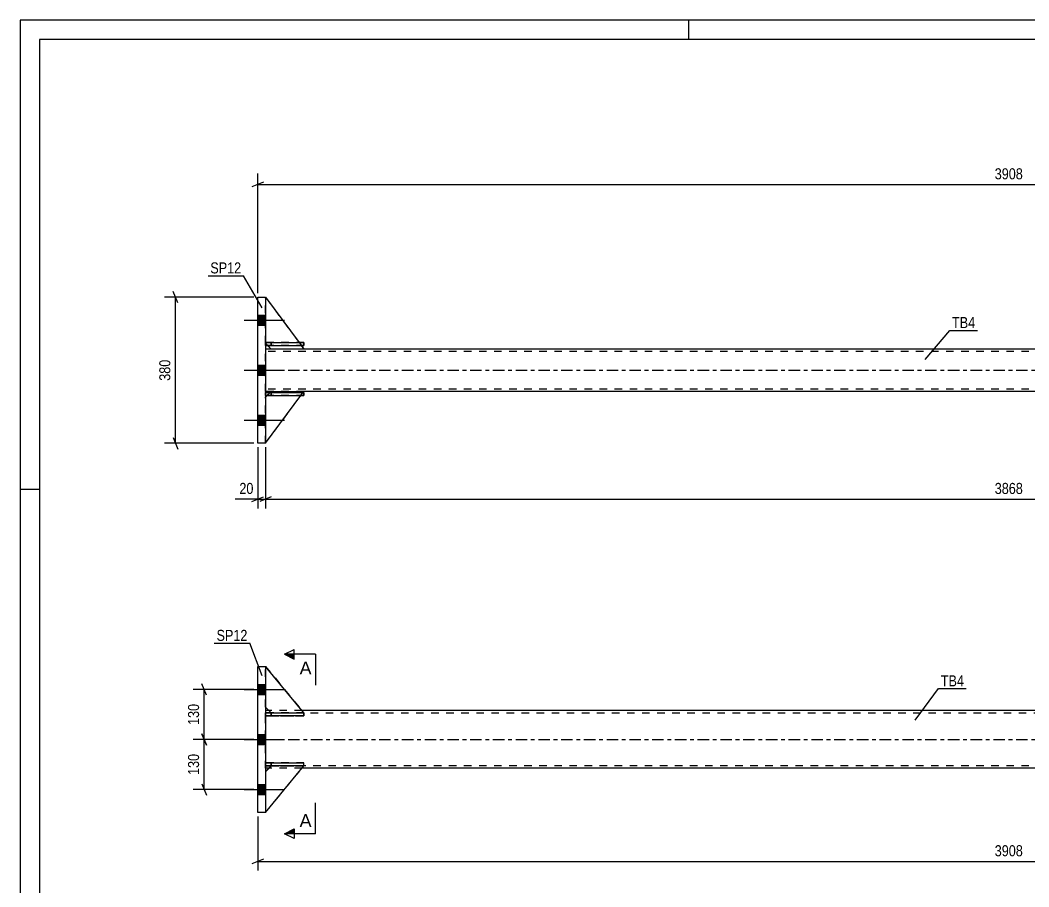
# Model space of a CAD drawing. Header units: millimetres. Extents: x 0 to 594, y 0 to 420.
# Drawn here: x 0 to 262.4, y 194.6 to 420 of the extents above; entities that cross this region are included whole.
import ezdxf

# ---------------------------------------------------------------- set-up
doc = ezdxf.new("R2010")
doc.units = ezdxf.units.MM
doc.linetypes.add('DXK_LINE_DOT2', pattern=[3.9198, 1.9599, -1.9599])
doc.linetypes.add('DXK_LINE_DOT3', pattern=[5.9187, 2.979, -0.9799, 0.9799, -0.9799])
doc.styles.add('Arial', font='ARIAL.TTF', dxfattribs={"height": 0.2})
doc.styles.add('Arial Narrow', font='ARIALN.TTF', dxfattribs={"height": 0.2})

# ---------------------------------------------------------------- blocks, each defined once
blk = doc.blocks.new('Unknown-490074904-1163')
at = {"color": 5, "linetype": 'Continuous'}
for p, q in [((594, 420), (0, 420)), ((0, 420), (0, 0)), ((174, 415), (174, 420)), ((589, 415), (5, 415)), ((5, 415), (5, 5)), ((5, 298), (0, 298))]:
    blk.add_line(p, q, dxfattribs=at)
blk = doc.blocks.new('Part-490074904-1810 - 1795')
at = {"color": 2, "linetype": 'Continuous'}
for p, q in [((63.81, 239.86), (73.81, 239.86)), ((63.81, 239.86), (63.81, 239.86)), ((63.81, 239.86), (63.81, 239.06)), ((73.81, 239.06), (63.81, 239.06)), ((63.81, 239.06), (63.81, 239.06)), ((73.81, 239.06), (73.81, 239.86))]:
    blk.add_line(p, q, dxfattribs=at)
at = {"color": 7, "linetype": 'DXK_LINE_DOT2'}
for p, q in [((63.81, 239.06), (63.81, 239.86)), ((65.31, 239.86), (63.81, 239.86)), ((65.31, 239.06), (63.81, 239.06)), ((73.81, 239.86), (65.31, 239.86)), ((65.31, 239.86), (65.31, 239.06)), ((65.31, 239.06), (73.81, 239.06))]:
    blk.add_line(p, q, dxfattribs=at)
blk = doc.blocks.new('Part-490074904-1850 - 1795')
at = {"color": 2, "linetype": 'Continuous'}
for p, q in [((64.72, 240.46), (63.81, 240.46)), ((441.1, 240.46), (73.33, 240.46)), ((64.7, 225.46), (63.81, 225.46)), ((441.12, 225.46), (73.31, 225.46))]:
    blk.add_line(p, q, dxfattribs=at)
at = {"color": 7, "linetype": 'DXK_LINE_DOT2'}
for p, q in [((63.81, 225.46), (63.81, 240.46)), ((63.81, 239.86), (450.61, 239.86)), ((73.33, 240.46), (64.72, 240.46)), ((450.61, 226.06), (63.81, 226.06)), ((73.31, 225.46), (64.7, 225.46))]:
    blk.add_line(p, q, dxfattribs=at)
at = {"color": 7, "linetype": 'DXK_LINE_DOT3'}
blk.add_line((63.81, 232.96), (450.61, 232.96), dxfattribs=at)
blk = doc.blocks.new('Part-490074904-1807 - 1795')
at = {"color": 2, "linetype": 'Continuous'}
for p, q in [((61.81, 213.96), (61.81, 251.96)), ((61.81, 251.96), (63.81, 251.96)), ((63.81, 251.96), (63.81, 213.96)), ((63.81, 213.96), (61.81, 213.96))]:
    blk.add_line(p, q, dxfattribs=at)
blk = doc.blocks.new('Bolt-490074904-1815 - 1795')
at = {"linetype": 'Continuous'}
for points in [[(61.81, 247.26), (61.81, 244.66), (63.81, 244.66), (63.81, 247.26)], [(61.81, 247.26), (61.81, 244.66), (63.81, 244.66), (63.81, 247.26)], [(61.81, 247.26), (61.81, 244.66), (63.81, 244.66), (63.81, 247.26)], [(61.81, 234.26), (61.81, 231.66), (63.81, 231.66), (63.81, 234.26)], [(61.81, 234.26), (61.81, 231.66), (63.81, 231.66), (63.81, 234.26)], [(61.81, 221.26), (61.81, 218.66), (63.81, 218.66), (63.81, 221.26)], [(61.81, 221.26), (61.81, 218.66), (63.81, 218.66), (63.81, 221.26)], [(61.81, 221.26), (61.81, 218.66), (63.81, 218.66), (63.81, 221.26)]]:
    blk.add_hatch(color=1, dxfattribs=at).paths.add_polyline_path(points)
at = {"color": 1, "linetype": 'Continuous'}
for p, q in [((61.81, 247.26), (63.81, 247.26)), ((61.81, 247.26), (63.81, 247.26)), ((61.81, 247.26), (63.81, 247.26)), ((58.31, 245.96), (68.81, 245.96)), ((58.31, 245.96), (68.81, 245.96)), ((58.31, 245.96), (68.81, 245.96)), ((61.81, 244.66), (63.81, 244.66)), ((61.81, 244.66), (63.81, 244.66)), ((61.81, 244.66), (63.81, 244.66)), ((61.81, 234.26), (63.81, 234.26)), ((61.81, 234.26), (63.81, 234.26)), ((58.31, 232.96), (68.81, 232.96)), ((58.31, 232.96), (68.81, 232.96)), ((61.81, 231.66), (63.81, 231.66)), ((61.81, 231.66), (63.81, 231.66)), ((61.81, 221.26), (63.81, 221.26)), ((61.81, 221.26), (63.81, 221.26)), ((61.81, 221.26), (63.81, 221.26)), ((58.31, 219.96), (68.81, 219.96)), ((58.31, 219.96), (68.81, 219.96)), ((58.31, 219.96), (68.81, 219.96)), ((61.81, 218.66), (63.81, 218.66)), ((61.81, 218.66), (63.81, 218.66)), ((61.81, 218.66), (63.81, 218.66))]:
    blk.add_line(p, q, dxfattribs=at)
blk = doc.blocks.new('Part-490074904-1830 - 1795')
at = {"color": 7, "linetype": 'DXK_LINE_DOT2'}
for p, q in [((63.81, 241.37), (63.81, 251.96)), ((63.81, 251.96), (73.81, 239.87)), ((73.81, 239.87), (63.81, 251.96)), ((65.31, 239.87), (63.81, 241.37)), ((63.81, 241.37), (65.31, 239.87)), ((73.81, 239.87), (65.31, 239.87)), ((65.31, 239.87), (65.31, 239.87)), ((65.31, 239.87), (73.81, 239.87)), ((73.81, 239.87), (73.81, 239.87))]:
    blk.add_line(p, q, dxfattribs=at)
blk = doc.blocks.new('Part-490074904-1833 - 1795')
at = {"color": 2, "linetype": 'Continuous'}
for p, q in [((63.81, 213.96), (73.81, 226.07)), ((63.81, 224.57), (65.3, 226.06)), ((73.81, 226.07), (72.99, 226.07)), ((73.81, 226.07), (73.81, 226.07)), ((63.81, 213.96), (63.81, 213.96))]:
    blk.add_line(p, q, dxfattribs=at)
at = {"color": 7, "linetype": 'DXK_LINE_DOT2'}
for p, q in [((63.81, 224.57), (65.31, 226.07)), ((63.81, 213.96), (73.81, 226.07)), ((65.3, 226.06), (65.31, 226.07)), ((72.99, 226.07), (65.31, 226.07)), ((65.31, 226.07), (65.31, 226.07)), ((65.31, 226.07), (73.81, 226.07)), ((63.81, 224.57), (63.81, 213.96))]:
    blk.add_line(p, q, dxfattribs=at)
blk = doc.blocks.new('Part-490074904-1836 - 1795')
at = {"color": 7, "linetype": 'DXK_LINE_DOT2'}
for p, q in [((65.31, 226.07), (63.81, 224.57)), ((63.81, 213.96), (73.81, 226.07)), ((63.81, 224.57), (65.31, 226.07)), ((63.81, 213.96), (73.81, 226.07)), ((73.81, 226.07), (65.31, 226.07)), ((65.31, 226.07), (65.31, 226.07)), ((65.31, 226.07), (73.81, 226.07)), ((73.81, 226.07), (73.81, 226.07)), ((63.81, 224.57), (63.81, 213.96))]:
    blk.add_line(p, q, dxfattribs=at)
blk = doc.blocks.new('Part-490074904-1839 - 1795')
at = {"color": 2, "linetype": 'Continuous'}
for p, q in [((63.81, 226.86), (73.81, 226.86)), ((63.81, 226.86), (63.81, 226.86)), ((63.81, 226.86), (63.81, 226.06)), ((72.99, 226.06), (63.81, 226.06)), ((63.81, 226.06), (63.81, 226.06)), ((73.81, 226.06), (73.81, 226.86)), ((73.81, 226.06), (73.81, 226.06))]:
    blk.add_line(p, q, dxfattribs=at)
at = {"color": 7, "linetype": 'DXK_LINE_DOT2'}
for p, q in [((63.81, 226.06), (63.81, 226.86)), ((65.31, 226.86), (63.81, 226.86)), ((65.31, 226.06), (63.81, 226.06)), ((73.81, 226.86), (65.31, 226.86)), ((65.31, 226.86), (65.31, 226.06)), ((73.81, 226.06), (65.31, 226.06)), ((73.81, 226.06), (72.99, 226.06)), ((73.81, 226.06), (73.81, 226.06))]:
    blk.add_line(p, q, dxfattribs=at)
blk = doc.blocks.new('Part-490074904-1842 - 1795')
at = {"color": 7, "linetype": 'DXK_LINE_DOT2'}
for p, q in [((63.81, 239.86), (63.81, 239.06)), ((65.31, 239.86), (63.81, 239.86)), ((73.81, 239.86), (63.81, 239.86)), ((63.81, 239.06), (73.81, 239.06)), ((73.81, 239.06), (63.81, 239.06)), ((65.31, 239.06), (65.31, 239.86)), ((65.31, 239.86), (73.81, 239.86)), ((73.81, 239.86), (73.81, 239.06))]:
    blk.add_line(p, q, dxfattribs=at)
blk = doc.blocks.new('Part-490074904-1845 - 1795')
at = {"color": 7, "linetype": 'DXK_LINE_DOT2'}
for p, q in [((63.81, 226.06), (63.81, 226.86)), ((65.31, 226.86), (63.81, 226.86)), ((73.81, 226.86), (63.81, 226.86)), ((63.81, 226.06), (73.81, 226.06)), ((73.81, 226.06), (63.81, 226.06)), ((65.31, 226.06), (65.31, 226.86)), ((65.31, 226.86), (73.81, 226.86)), ((73.81, 226.06), (73.81, 226.86))]:
    blk.add_line(p, q, dxfattribs=at)
blk = doc.blocks.new('Part-490074904-1863 - 1795')
at = {"color": 2, "linetype": 'Continuous'}
for p, q in [((73.81, 239.87), (63.81, 251.96)), ((65.31, 239.87), (63.81, 241.37)), ((65.31, 239.87), (65.31, 239.87)), ((65.31, 239.87), (73.81, 239.87)), ((73.81, 239.87), (73.81, 239.87))]:
    blk.add_line(p, q, dxfattribs=at)
at = {"color": 7, "linetype": 'DXK_LINE_DOT2'}
for p, q in [((63.81, 241.37), (63.81, 251.96)), ((63.81, 251.96), (73.81, 239.87)), ((65.31, 239.87), (63.81, 241.37)), ((73.81, 239.87), (65.31, 239.87))]:
    blk.add_line(p, q, dxfattribs=at)
blk = doc.blocks.new('Bolt-490074904-1993 - 1982')
at = {"linetype": 'Continuous'}
for points in [[(63.81, 340.67), (63.81, 343.27), (61.81, 343.27), (61.81, 340.67)], [(63.81, 340.67), (63.81, 343.27), (61.81, 343.27), (61.81, 340.67)], [(63.81, 340.67), (63.81, 343.27), (61.81, 343.27), (61.81, 340.67)], [(63.81, 327.67), (63.81, 330.27), (61.81, 330.27), (61.81, 327.67)], [(63.81, 327.67), (63.81, 330.27), (61.81, 330.27), (61.81, 327.67)], [(63.81, 314.67), (63.81, 317.27), (61.81, 317.27), (61.81, 314.67)], [(63.81, 314.67), (63.81, 317.27), (61.81, 317.27), (61.81, 314.67)], [(63.81, 314.67), (63.81, 317.27), (61.81, 317.27), (61.81, 314.67)]]:
    blk.add_hatch(color=1, dxfattribs=at).paths.add_polyline_path(points)
at = {"color": 1, "linetype": 'Continuous'}
for p, q in [((58.31, 341.97), (68.81, 341.97)), ((58.31, 341.97), (68.81, 341.97)), ((58.31, 341.97), (68.81, 341.97)), ((61.81, 343.27), (63.81, 343.27)), ((61.81, 343.27), (63.81, 343.27)), ((61.81, 343.27), (63.81, 343.27)), ((61.81, 340.67), (63.81, 340.67)), ((61.81, 340.67), (63.81, 340.67)), ((61.81, 340.67), (63.81, 340.67)), ((58.31, 328.97), (68.81, 328.97)), ((58.31, 328.97), (68.81, 328.97)), ((61.81, 330.27), (63.81, 330.27)), ((61.81, 330.27), (63.81, 330.27)), ((61.81, 327.67), (63.81, 327.67)), ((61.81, 327.67), (63.81, 327.67)), ((58.31, 315.97), (68.81, 315.97)), ((58.31, 315.97), (68.81, 315.97)), ((58.31, 315.97), (68.81, 315.97)), ((61.81, 317.27), (63.81, 317.27)), ((61.81, 317.27), (63.81, 317.27)), ((61.81, 317.27), (63.81, 317.27)), ((61.81, 314.67), (63.81, 314.67)), ((61.81, 314.67), (63.81, 314.67)), ((61.81, 314.67), (63.81, 314.67))]:
    blk.add_line(p, q, dxfattribs=at)
blk = doc.blocks.new('Part-490074904-1984 - 1982')
at = {"color": 2, "linetype": 'Continuous'}
for p, q in [((63.81, 323.16), (63.81, 323.16)), ((63.81, 323.16), (73.81, 323.16)), ((63.81, 322.36), (63.81, 323.16)), ((73.81, 323.16), (73.81, 322.36)), ((63.81, 322.36), (73.81, 322.36))]:
    blk.add_line(p, q, dxfattribs=at)
at = {"color": 7, "linetype": 'DXK_LINE_DOT2'}
for p, q in [((65.31, 323.16), (63.81, 323.16)), ((63.81, 323.16), (63.81, 323.16)), ((73.81, 323.16), (65.31, 323.16)), ((65.31, 323.16), (65.31, 322.36)), ((63.81, 322.36), (63.81, 322.36)), ((63.81, 322.36), (65.31, 322.36)), ((63.81, 322.36), (63.81, 322.36)), ((65.31, 322.36), (73.81, 322.36))]:
    blk.add_line(p, q, dxfattribs=at)
blk = doc.blocks.new('Part-490074904-1996 - 1982')
at = {"color": 7, "linetype": 'DXK_LINE_DOT2'}
for p, q in [((65.31, 323.47), (63.81, 321.97)), ((64.2, 322.36), (65, 323.16)), ((65.31, 323.47), (73.81, 323.47)), ((72.99, 322.36), (73.58, 323.16)), ((63.81, 321.97), (63.81, 321.97)), ((63.81, 309.97), (63.81, 321.97)), ((63.81, 309.97), (63.81, 309.97)), ((63.81, 309.97), (63.81, 309.97))]:
    blk.add_line(p, q, dxfattribs=at)
at = {"color": 2, "linetype": 'Continuous'}
for p, q in [((65, 323.16), (65.31, 323.47)), ((65.31, 323.47), (73.81, 323.47)), ((65.31, 323.47), (65.31, 323.47)), ((73.58, 323.16), (73.81, 323.47)), ((63.81, 309.97), (72.99, 322.36)), ((63.81, 321.97), (64.2, 322.36))]:
    blk.add_line(p, q, dxfattribs=at)
blk = doc.blocks.new('Part-490074904-2001 - 1982')
at = {"color": 2, "linetype": 'Continuous'}
for p, q in [((61.81, 347.97), (63.81, 347.97)), ((61.81, 309.97), (61.81, 347.97)), ((63.81, 347.97), (63.81, 309.97)), ((63.81, 309.97), (61.81, 309.97))]:
    blk.add_line(p, q, dxfattribs=at)
blk = doc.blocks.new('Part-490074904-2012 - 1982')
at = {"color": 2, "linetype": 'Continuous'}
for p, q in [((65.31, 334.47), (63.81, 334.47)), ((440.61, 334.47), (73.81, 334.47)), ((65.31, 323.47), (63.81, 323.47)), ((440.61, 323.47), (73.81, 323.47))]:
    blk.add_line(p, q, dxfattribs=at)
at = {"color": 7, "linetype": 'DXK_LINE_DOT2'}
for p, q in [((63.81, 323.47), (63.81, 334.47)), ((450.61, 333.87), (63.81, 333.87)), ((73.81, 334.47), (65.31, 334.47)), ((450.61, 324.07), (63.81, 324.07)), ((73.81, 323.47), (65.31, 323.47))]:
    blk.add_line(p, q, dxfattribs=at)
at = {"color": 7, "linetype": 'DXK_LINE_DOT3'}
blk.add_line((63.81, 328.97), (450.61, 328.97), dxfattribs=at)
blk = doc.blocks.new('Part-490074904-2013 - 1982')
at = {"color": 7, "linetype": 'DXK_LINE_DOT2'}
for p, q in [((63.81, 347.97), (73.81, 334.47)), ((63.81, 335.97), (63.81, 347.97)), ((65.31, 334.47), (63.81, 335.97)), ((73.81, 334.47), (65.31, 334.47))]:
    blk.add_line(p, q, dxfattribs=at)
blk = doc.blocks.new('Part-490074904-2014 - 1982')
at = {"color": 2, "linetype": 'Continuous'}
for p, q in [((63.81, 347.97), (72.57, 336.16)), ((64.43, 335.36), (65.31, 334.47)), ((73.81, 334.47), (65.31, 334.47)), ((73.16, 335.36), (73.81, 334.47))]:
    blk.add_line(p, q, dxfattribs=at)
at = {"color": 7, "linetype": 'DXK_LINE_DOT2'}
for p, q in [((63.81, 347.97), (63.81, 347.97)), ((63.81, 335.97), (63.81, 347.97)), ((63.81, 347.97), (63.81, 347.97)), ((64.43, 335.36), (63.81, 335.97)), ((72.57, 336.16), (73.16, 335.36))]:
    blk.add_line(p, q, dxfattribs=at)
blk = doc.blocks.new('Part-490074904-2015 - 1982')
at = {"color": 7, "linetype": 'DXK_LINE_DOT2'}
for p, q in [((63.81, 309.97), (73.81, 323.47)), ((65.31, 323.47), (63.81, 321.97)), ((65.31, 323.47), (63.81, 321.97)), ((73.81, 323.47), (65.31, 323.47)), ((65.31, 323.47), (65.31, 323.47)), ((73.81, 323.47), (65.31, 323.47)), ((63.81, 321.97), (63.81, 321.97)), ((63.81, 321.97), (63.81, 309.97))]:
    blk.add_line(p, q, dxfattribs=at)
blk = doc.blocks.new('Part-490074904-2016 - 1982')
at = {"color": 7, "linetype": 'DXK_LINE_DOT2'}
for p, q in [((63.81, 335.36), (63.81, 336.16)), ((63.81, 336.16), (65.31, 336.16)), ((63.81, 336.16), (73.81, 336.16)), ((65.31, 335.36), (65.31, 336.16)), ((65.31, 336.16), (73.81, 336.16)), ((73.81, 335.36), (73.81, 336.16)), ((65.31, 335.36), (63.81, 335.36)), ((63.81, 335.36), (63.81, 335.36)), ((63.81, 335.36), (73.81, 335.36)), ((73.81, 335.36), (65.31, 335.36))]:
    blk.add_line(p, q, dxfattribs=at)
blk = doc.blocks.new('Part-490074904-2017 - 1982')
at = {"color": 7, "linetype": 'DXK_LINE_DOT2'}
for p, q in [((63.81, 322.36), (63.81, 323.16)), ((63.81, 323.16), (65.31, 323.16)), ((73.58, 323.16), (63.81, 323.16)), ((65.31, 322.36), (65.31, 323.16)), ((65.31, 323.16), (73.81, 323.16)), ((73.81, 322.36), (73.81, 323.16)), ((65.31, 322.36), (63.81, 322.36)), ((63.81, 322.36), (63.81, 322.36)), ((63.81, 322.36), (73.81, 322.36)), ((73.81, 322.36), (65.31, 322.36))]:
    blk.add_line(p, q, dxfattribs=at)
blk = doc.blocks.new('Part-490074904-2018 - 1982')
at = {"color": 2, "linetype": 'Continuous'}
for p, q in [((63.81, 336.16), (63.81, 336.16)), ((63.81, 336.16), (73.81, 336.16)), ((63.81, 336.16), (63.81, 335.36)), ((73.81, 336.16), (73.81, 335.36)), ((63.81, 335.36), (73.81, 335.36))]:
    blk.add_line(p, q, dxfattribs=at)
at = {"color": 7, "linetype": 'DXK_LINE_DOT2'}
for p, q in [((65.31, 336.16), (63.81, 336.16)), ((63.81, 336.16), (63.81, 336.16)), ((73.81, 336.16), (65.31, 336.16)), ((65.31, 336.16), (65.31, 335.36)), ((63.81, 335.36), (65.31, 335.36)), ((63.81, 335.36), (63.81, 335.36)), ((65.31, 335.36), (73.81, 335.36))]:
    blk.add_line(p, q, dxfattribs=at)
blk = doc.blocks.new('StraightDimension-490074904-1872 - 1795')
at = {"color": 7, "linetype": 'Continuous'}
for p, q in [((61.81, 212.96), (61.81, 198.84)), ((63.31, 201.84), (60.31, 200.64)), ((61.81, 201.24), (452.61, 201.24))]:
    blk.add_line(p, q, dxfattribs=at)
at = {"color": 0}
blk.add_wipeout([(261.47, 201.99), (261.47, 206.19), (252.96, 206.19), (252.96, 201.99)], dxfattribs=at)
at = {"color": 3, "style": 'Arial Narrow'}
blk.add_text('3908', height=2.863, dxfattribs=at).set_placement((253.56, 202.59))
blk = doc.blocks.new('StraightDimension-490074904-1883 - 1795')
at = {"color": 7, "linetype": 'Continuous'}
for p, q in [((48.49, 231.46), (47.29, 234.46)), ((60.81, 232.96), (45.04, 232.96)), ((47.89, 219.96), (47.89, 232.96)), ((47.29, 221.46), (48.49, 218.46)), ((60.81, 219.96), (45.04, 219.96))]:
    blk.add_line(p, q, dxfattribs=at)
at = {"color": 0}
blk.add_wipeout([(47.14, 229.8), (42.94, 229.8), (42.94, 223.12), (47.14, 223.12)], dxfattribs=at)
at = {"color": 3, "style": 'Arial Narrow'}
blk.add_text('130', height=2.863, rotation=90.0002, dxfattribs=at).set_placement((46.54, 223.72))
blk = doc.blocks.new('StraightDimension-490074904-1896 - 1795')
at = {"color": 7, "linetype": 'Continuous'}
for p, q in [((48.49, 244.46), (47.29, 247.46)), ((60.81, 245.96), (45.04, 245.96)), ((47.89, 232.96), (47.89, 245.96)), ((47.29, 234.46), (48.49, 231.46)), ((60.81, 232.96), (45.04, 232.96))]:
    blk.add_line(p, q, dxfattribs=at)
at = {"color": 0}
blk.add_wipeout([(47.14, 242.8), (42.94, 242.8), (42.94, 236.12), (47.14, 236.12)], dxfattribs=at)
at = {"color": 3, "style": 'Arial Narrow'}
blk.add_text('130', height=2.863, rotation=90.0002, dxfattribs=at).set_placement((46.54, 236.72))
blk = doc.blocks.new('StraightDimension-490074904-2107 - 1982')
at = {"color": 7, "linetype": 'Continuous'}
for p, q in [((61.81, 348.97), (61.81, 380.12)), ((63.31, 377.87), (60.31, 376.67)), ((61.81, 377.27), (452.61, 377.27))]:
    blk.add_line(p, q, dxfattribs=at)
at = {"color": 0}
blk.add_wipeout([(261.47, 378.02), (261.47, 382.22), (252.96, 382.22), (252.96, 378.02)], dxfattribs=at)
at = {"color": 3, "style": 'Arial Narrow'}
blk.add_text('3908', height=2.863, dxfattribs=at).set_placement((253.56, 378.62))
blk = doc.blocks.new('StraightDimension-490074904-2586 - 1982')
at = {"color": 7, "linetype": 'Continuous'}
for p, q in [((61.81, 308.97), (61.81, 293.05)), ((63.81, 308.97), (63.81, 293.05)), ((60.31, 294.85), (63.31, 296.05)), ((61.81, 295.45), (63.81, 295.45)), ((65.31, 296.05), (62.31, 294.85))]:
    blk.add_line(p, q, dxfattribs=at)
at = {"color": 0}
blk.add_wipeout([(61.29, 296.2), (61.29, 300.4), (56.43, 300.4), (56.43, 296.2)], dxfattribs=at)
at = {"color": 7, "linetype": 'Continuous'}
blk.add_line((61.81, 295.45), (55.91, 295.45), dxfattribs=at)
blk.add_line((61.81, 295.45), (55.91, 295.45), dxfattribs=at)
at = {"color": 3, "style": 'Arial Narrow'}
blk.add_text('20', height=2.863, dxfattribs=at).set_placement((57.03, 296.8))
blk = doc.blocks.new('StraightDimension-490074904-2096 - 1982')
at = {"color": 7, "linetype": 'Continuous'}
for p, q in [((41.01, 346.47), (39.81, 349.47)), ((60.81, 347.97), (37.56, 347.97)), ((40.41, 309.97), (40.41, 347.97)), ((60.81, 309.97), (37.56, 309.97)), ((39.81, 311.47), (41.01, 308.47))]:
    blk.add_line(p, q, dxfattribs=at)
at = {"color": 0}
blk.add_wipeout([(39.66, 332.32), (35.46, 332.32), (35.46, 325.63), (39.66, 325.63)], dxfattribs=at)
at = {"color": 3, "style": 'Arial Narrow'}
blk.add_text('380', height=2.863, rotation=90.0002, dxfattribs=at).set_placement((39.06, 326.23))
blk = doc.blocks.new('StraightDimension-490074904-2585 - 1982')
at = {"color": 7, "linetype": 'Continuous'}
for p, q in [((63.81, 308.97), (63.81, 293.05)), ((65.31, 296.05), (62.31, 294.85)), ((63.81, 295.45), (450.61, 295.45))]:
    blk.add_line(p, q, dxfattribs=at)
at = {"color": 0}
blk.add_wipeout([(261.47, 296.2), (261.47, 300.4), (252.96, 300.4), (252.96, 296.2)], dxfattribs=at)
at = {"color": 3, "style": 'Arial Narrow'}
blk.add_text('3868', height=2.863, dxfattribs=at).set_placement((253.56, 296.8))
blk = doc.blocks.new('Mark-490074904-1803 - 1795')
at = {"color": 0}
blk.add_wipeout([(59.13, 258.59), (59.13, 261.59), (51.09, 261.59), (51.09, 258.59)], dxfattribs=at)
blk.add_wipeout([(59.13, 258.59), (59.13, 261.59), (51.09, 261.59), (51.09, 258.59)], dxfattribs=at)
at = {"color": 30, "linetype": 'Continuous'}
for p in [(50.49, 257.99), (62.95, 249.51)]:
    blk.add_line(p, (59.73, 257.99), dxfattribs=at)
at = {"color": 3, "style": 'Arial Narrow'}
blk.add_text('SP12', height=2.863, dxfattribs=at).set_placement((51.09, 258.59))
blk = doc.blocks.new('Mark-490074904-1846 - 1795')
at = {"color": 0}
blk.add_wipeout([(245.55, 246.77), (245.55, 249.77), (239.52, 249.77), (239.52, 246.77)], dxfattribs=at)
blk.add_wipeout([(245.55, 246.77), (245.55, 249.77), (239.52, 249.77), (239.52, 246.77)], dxfattribs=at)
at = {"color": 30, "linetype": 'Continuous'}
for p, q in [((232.83, 238), (238.92, 246.17)), ((238.92, 246.17), (246.15, 246.17))]:
    blk.add_line(p, q, dxfattribs=at)
at = {"color": 3, "style": 'Arial Narrow'}
blk.add_text('TB4', height=2.863, dxfattribs=at).set_placement((239.52, 246.77))
blk = doc.blocks.new('SectionMark-490074904-1959 - 1795')
at = {"linetype": 'Continuous'}
for points in [[(71.31, 255.1), (71.31, 253.85), (68.81, 255.1)], [(71.31, 209.69), (71.31, 208.44), (68.81, 208.44)]]:
    blk.add_hatch(color=6, dxfattribs=at).paths.add_polyline_path(points)
at = {"color": 6, "linetype": 'Continuous'}
for p, q in [((68.81, 255.1), (71.31, 256.35)), ((76.81, 255.1), (68.81, 255.1)), ((68.81, 255.1), (71.31, 253.85)), ((71.31, 253.85), (71.31, 256.35)), ((68.81, 208.44), (71.31, 209.69)), ((76.81, 208.44), (68.81, 208.44)), ((71.31, 207.19), (68.81, 208.44)), ((71.31, 209.69), (71.31, 207.19))]:
    blk.add_line(p, q, dxfattribs=at)
at = {"color": 0, "linetype": 'Continuous'}
for points in [[(75.81, 249.85), (75.81, 253.35), (72.7, 253.35), (72.7, 249.85)], [(75.81, 210.19), (75.81, 213.69), (72.7, 213.69), (72.7, 210.19)]]:
    blk.add_wipeout(points, dxfattribs=at)
at = {"color": 6, "linetype": 'Continuous'}
for p, q in [((76.81, 255.1), (76.81, 247.1)), ((76.81, 208.44), (76.81, 216.44))]:
    blk.add_line(p, q, dxfattribs=at)
at = {"color": 3, "linetype": 'Continuous', "style": 'Arial'}
for p in [(72.7, 249.85), (72.7, 210.19)]:
    blk.add_text('A', height=3.34, dxfattribs=at).set_placement(p)
blk = doc.blocks.new('Mark-490074904-1997 - 1982')
at = {"color": 0}
blk.add_wipeout([(57.51, 354.15), (57.51, 357.15), (49.47, 357.15), (49.47, 354.15)], dxfattribs=at)
blk.add_wipeout([(57.51, 354.15), (57.51, 357.15), (49.47, 357.15), (49.47, 354.15)], dxfattribs=at)
at = {"color": 30, "linetype": 'Continuous'}
for p in [(48.87, 353.55), (62.95, 345.19)]:
    blk.add_line(p, (58.11, 353.55), dxfattribs=at)
at = {"color": 3, "style": 'Arial Narrow'}
blk.add_text('SP12', height=2.863, dxfattribs=at).set_placement((49.47, 354.15))
blk = doc.blocks.new('Mark-490074904-2008 - 1982')
at = {"color": 0}
blk.add_wipeout([(248.48, 339.93), (248.48, 342.93), (242.45, 342.93), (242.45, 339.93)], dxfattribs=at)
blk.add_wipeout([(248.48, 339.93), (248.48, 342.93), (242.45, 342.93), (242.45, 339.93)], dxfattribs=at)
at = {"color": 30, "linetype": 'Continuous'}
for p, q in [((235.49, 331.76), (241.85, 339.33)), ((241.85, 339.33), (249.08, 339.33))]:
    blk.add_line(p, q, dxfattribs=at)
at = {"color": 3, "style": 'Arial Narrow'}
blk.add_text('TB4', height=2.863, dxfattribs=at).set_placement((242.45, 339.93))

msp = doc.modelspace()

# ---------------------------------------------------------------- block references
for name in ['Unknown-490074904-1163', 'Part-490074904-2001 - 1982', 'Part-490074904-2013 - 1982', 'Part-490074904-2014 - 1982', 'Bolt-490074904-1993 - 1982', 'Part-490074904-2016 - 1982', 'Part-490074904-2018 - 1982', 'Part-490074904-2012 - 1982', 'Part-490074904-1996 - 1982', 'Part-490074904-2015 - 1982', 'Part-490074904-1984 - 1982', 'Part-490074904-2017 - 1982', 'Part-490074904-1807 - 1795', 'Part-490074904-1830 - 1795', 'Part-490074904-1863 - 1795', 'Bolt-490074904-1815 - 1795', 'Part-490074904-1850 - 1795', 'Part-490074904-1810 - 1795', 'Part-490074904-1842 - 1795', 'Part-490074904-1839 - 1795', 'Part-490074904-1845 - 1795', 'Part-490074904-1833 - 1795', 'Part-490074904-1836 - 1795']:
    msp.add_blockref(name, (0, 0))

# ---------------------------------------------------------------- next in the draw order: block references
for name in ['StraightDimension-490074904-2107 - 1982', 'Mark-490074904-2008 - 1982', 'StraightDimension-490074904-2586 - 1982', 'Mark-490074904-1803 - 1795', 'Mark-490074904-1846 - 1795', 'StraightDimension-490074904-1883 - 1795', 'StraightDimension-490074904-1872 - 1795']:
    msp.add_blockref(name, (0, 0))

# ---------------------------------------------------------------- next in the draw order: block references
for name in ['StraightDimension-490074904-2096 - 1982', 'StraightDimension-490074904-2585 - 1982', 'SectionMark-490074904-1959 - 1795', 'StraightDimension-490074904-1896 - 1795']:
    msp.add_blockref(name, (0, 0))

# ---------------------------------------------------------------- next in the draw order: block references
msp.add_blockref('Mark-490074904-1997 - 1982', (0, 0))

doc.saveas('drawing.dxf')
